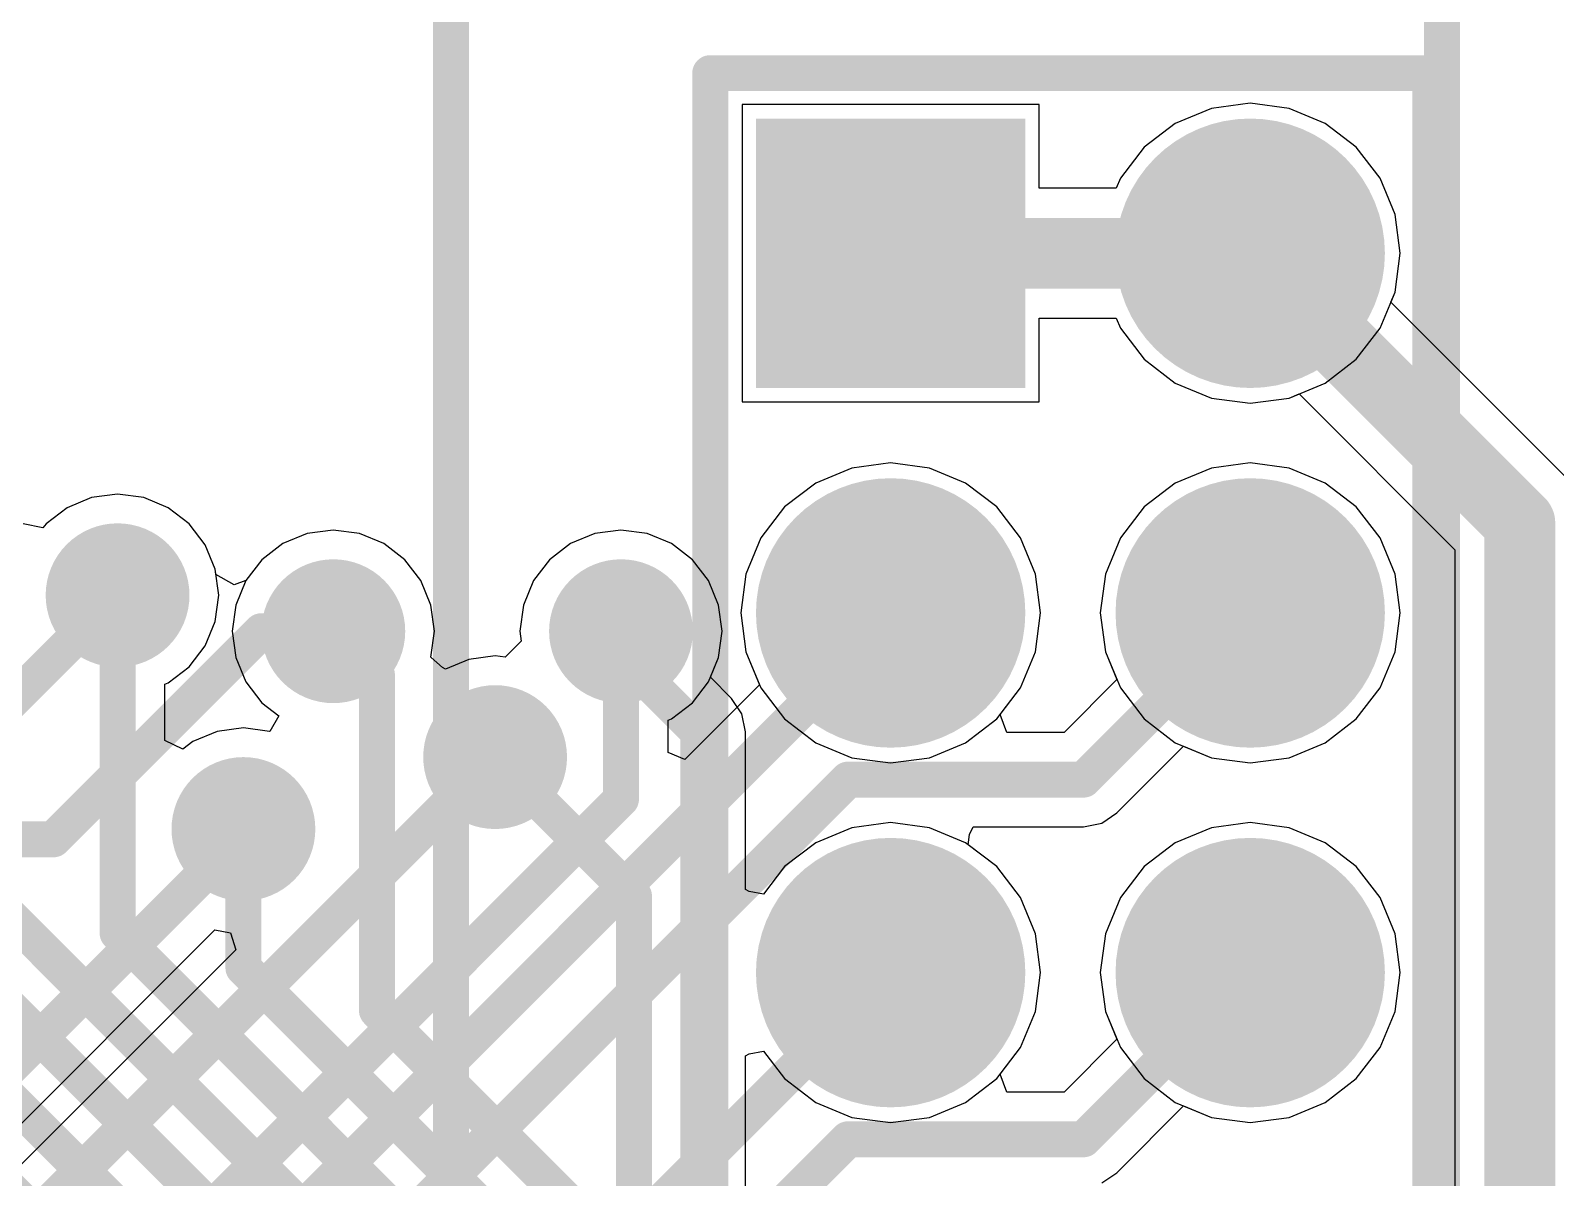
# Model space of a CAD drawing. Header units: millimetres. Extents: x -0.4 to 7.76, y -3.34 to 0.42.
# Drawn here: x 5.2685 to 5.6926, y -0.5996 to -0.2807 of the extents above; entities that cross this region are included whole.
import ezdxf

# ---------------------------------------------------------------- set-up
doc = ezdxf.new("R2010")
doc.units = ezdxf.units.MM
doc.header["$MEASUREMENT"] = 0
for name, color, linetype in [('BottomLayer', 5, 'Continuous'), ('BottomSolder', 6, 'Continuous'), ('MultiLayer', 9, 'Continuous'), ('PadHoleLayer', 156, 'Continuous'), ('TopLayer', 1, 'Continuous'), ('TopOverlay', 2, 'Continuous'), ('TopSolder', 216, 'Continuous'), ('ViaHoleLayer', 16, 'Continuous')]:
    doc.layers.add(name, color=color, linetype=linetype)

# ---------------------------------------------------------------- blocks, each defined once
blk = doc.blocks.new('LCD_MODULE_3_2_480_320_11')
at = {"layer": 'BottomLayer', "const_width": 0.03346}
for points in [[(3.47327, -0.21, 1), (3.50673, -0.21, 1)], [(3.37327, -0.31, 1), (3.40673, -0.31, 1)], [(3.47327, -0.31, 1), (3.50673, -0.31, 1)], [(3.37327, -0.41, 1), (3.40673, -0.41, 1)], [(3.47327, -0.41, 1), (3.50673, -0.41, 1)]]:
    blk.add_lwpolyline(points, format="xyb", close=True, dxfattribs=at)
at = {"layer": 'BottomLayer'}
blk.add_solid([(3.35654, -0.24346), (3.42346, -0.24346), (3.35654, -0.17654), (3.42346, -0.17654)], dxfattribs=at)
at = {"layer": 'BottomSolder', "const_width": 0.03746}
for points in [[(3.47127, -0.21, 1), (3.50873, -0.21, 1)], [(3.37127, -0.31, 1), (3.40873, -0.31, 1)], [(3.47127, -0.31, 1), (3.50873, -0.31, 1)], [(3.37127, -0.41, 1), (3.40873, -0.41, 1)], [(3.47127, -0.41, 1), (3.50873, -0.41, 1)]]:
    blk.add_lwpolyline(points, format="xyb", close=True, dxfattribs=at)
at = {"layer": 'BottomSolder'}
blk.add_solid([(3.35254, -0.24746), (3.42746, -0.24746), (3.35254, -0.17254), (3.42746, -0.17254)], dxfattribs=at)
at = {"layer": 'MultiLayer', "const_width": 0.03346}
for points in [[(3.47327, -0.21, 1), (3.50673, -0.21, 1)], [(3.37327, -0.31, 1), (3.40673, -0.31, 1)], [(3.47327, -0.31, 1), (3.50673, -0.31, 1)], [(3.37327, -0.41, 1), (3.40673, -0.41, 1)], [(3.47327, -0.41, 1), (3.50673, -0.41, 1)]]:
    blk.add_lwpolyline(points, format="xyb", close=True, dxfattribs=at)
at = {"layer": 'MultiLayer'}
blk.add_solid([(3.35654, -0.24346), (3.42346, -0.24346), (3.35654, -0.17654), (3.42346, -0.17654)], dxfattribs=at)
at = {"layer": 'PadHoleLayer', "const_width": 0.02165}
for points in [[(3.37917, -0.21, 1), (3.40083, -0.21, 1)], [(3.47917, -0.21, 1), (3.50083, -0.21, 1)], [(3.37917, -0.31, 1), (3.40083, -0.31, 1)], [(3.47917, -0.31, 1), (3.50083, -0.31, 1)], [(3.37917, -0.41, 1), (3.40083, -0.41, 1)], [(3.47917, -0.41, 1), (3.50083, -0.41, 1)]]:
    blk.add_lwpolyline(points, format="xyb", close=True, dxfattribs=at)
at = {"layer": 'TopLayer', "const_width": 0.03346}
for points in [[(3.47327, -0.21, 1), (3.50673, -0.21, 1)], [(3.37327, -0.31, 1), (3.40673, -0.31, 1)], [(3.47327, -0.31, 1), (3.50673, -0.31, 1)], [(3.37327, -0.41, 1), (3.40673, -0.41, 1)], [(3.47327, -0.41, 1), (3.50673, -0.41, 1)]]:
    blk.add_lwpolyline(points, format="xyb", close=True, dxfattribs=at)
at = {"layer": 'TopLayer'}
blk.add_solid([(3.35654, -0.24346), (3.42346, -0.24346), (3.35654, -0.17654), (3.42346, -0.17654)], dxfattribs=at)
at = {"layer": 'TopOverlay', "const_width": 0.01}
for points in [[(3.54331, -2.12598), (3.54331, 0)], [(3.26772, -2.04724), (3.26772, -0.03937)], [(3.33983, -0.15992), (3.5401, -0.15992)], [(3.33983, -1.96), (3.33983, -0.15992)], [(3.5401, -1.96), (3.5401, -0.15992)]]:
    blk.add_lwpolyline(points, dxfattribs=at)
at = {"layer": 'TopOverlay', "const_width": 0.005}
for points in [[(3.33733, -0.15992, 1), (3.34233, -0.15992, 1)], [(3.33733, -0.15992, 1), (3.34233, -0.15992, 1)], [(3.5376, -0.15992, 1), (3.5426, -0.15992, 1)], [(3.5376, -0.15992, 1), (3.5426, -0.15992, 1)]]:
    blk.add_lwpolyline(points, format="xyb", close=True, dxfattribs=at)
at = {"layer": 'TopSolder', "const_width": 0.03746}
for points in [[(3.47127, -0.21, 1), (3.50873, -0.21, 1)], [(3.37127, -0.31, 1), (3.40873, -0.31, 1)], [(3.47127, -0.31, 1), (3.50873, -0.31, 1)], [(3.37127, -0.41, 1), (3.40873, -0.41, 1)], [(3.47127, -0.41, 1), (3.50873, -0.41, 1)]]:
    blk.add_lwpolyline(points, format="xyb", close=True, dxfattribs=at)
at = {"layer": 'TopSolder'}
blk.add_solid([(3.35254, -0.24746), (3.42746, -0.24746), (3.35254, -0.17254), (3.42746, -0.17254)], dxfattribs=at)

msp = doc.modelspace()

# ---------------------------------------------------------------- linework, layer by layer
at = {"layer": 'BottomLayer'}
for p, q in [((5.60773, -0.3009), (5.59694, -0.30232)), ((5.61852, -0.30232), (5.60773, -0.3009)), ((5.54907, -0.30126), (5.46639, -0.30126)), ((5.46639, -0.30126), (5.46639, -0.38394)), ((5.54907, -0.32453), (5.54907, -0.30126)), ((5.59694, -0.30232), (5.58688, -0.30649)), ((5.62858, -0.30649), (5.61852, -0.30232)), ((5.58688, -0.30649), (5.57825, -0.31312)), ((5.63722, -0.31312), (5.62858, -0.30649)), ((5.57825, -0.31312), (5.57162, -0.32175)), ((5.64384, -0.32175), (5.63722, -0.31312)), ((5.57162, -0.32175), (5.57047, -0.32453)), ((5.64801, -0.33181), (5.64384, -0.32175)), ((5.57047, -0.32453), (5.54907, -0.32453)), ((5.64943, -0.3426), (5.64801, -0.33181)), ((5.64801, -0.35339), (5.64943, -0.3426)), ((5.64384, -0.36345), (5.64801, -0.35339)), ((5.54907, -0.38394), (5.54907, -0.36066)), ((5.54907, -0.36066), (5.57047, -0.36066)), ((5.57047, -0.36066), (5.57162, -0.36345)), ((5.57162, -0.36345), (5.57825, -0.37208)), ((5.63722, -0.37208), (5.64384, -0.36345)), ((5.57825, -0.37208), (5.58688, -0.37871)), ((5.62858, -0.37871), (5.63722, -0.37208)), ((5.58688, -0.37871), (5.59694, -0.38287)), ((5.61852, -0.38287), (5.62858, -0.37871)), ((5.46639, -0.38394), (5.54907, -0.38394)), ((5.59694, -0.38287), (5.60773, -0.38429)), ((5.60773, -0.38429), (5.61852, -0.38287)), ((5.49694, -0.40232), (5.48688, -0.40649)), ((5.50773, -0.4009), (5.49694, -0.40232)), ((5.51852, -0.40232), (5.50773, -0.4009)), ((5.52858, -0.40649), (5.51852, -0.40232)), ((5.59694, -0.40232), (5.58688, -0.40649)), ((5.60773, -0.4009), (5.59694, -0.40232)), ((5.61852, -0.40232), (5.60773, -0.4009)), ((5.62858, -0.40649), (5.61852, -0.40232)), ((5.48688, -0.40649), (5.47825, -0.41312)), ((5.53722, -0.41312), (5.52858, -0.40649)), ((5.58688, -0.40649), (5.57825, -0.41312)), ((5.63722, -0.41312), (5.62858, -0.40649)), ((5.28546, -0.41052), (5.27868, -0.41333)), ((5.29273, -0.40956), (5.28546, -0.41052)), ((5.30001, -0.41052), (5.29273, -0.40956)), ((5.30679, -0.41333), (5.30001, -0.41052)), ((5.27868, -0.41333), (5.27285, -0.4178)), ((5.31261, -0.4178), (5.30679, -0.41333)), ((5.47825, -0.41312), (5.47162, -0.42175)), ((5.54384, -0.42175), (5.53722, -0.41312)), ((5.57825, -0.41312), (5.57162, -0.42175)), ((5.64384, -0.42175), (5.63722, -0.41312)), ((5.27196, -0.41897), (5.2665, -0.41786)), ((5.27285, -0.4178), (5.27196, -0.41897)), ((5.31708, -0.42362), (5.31261, -0.4178)), ((5.35273, -0.41956), (5.34546, -0.42052)), ((5.36001, -0.42052), (5.35273, -0.41956)), ((5.43273, -0.41956), (5.42546, -0.42052)), ((5.44001, -0.42052), (5.43273, -0.41956)), ((5.31989, -0.4304), (5.31708, -0.42362)), ((5.33868, -0.42333), (5.33285, -0.4278)), ((5.34546, -0.42052), (5.33868, -0.42333)), ((5.36679, -0.42333), (5.36001, -0.42052)), ((5.37261, -0.4278), (5.36679, -0.42333)), ((5.41868, -0.42333), (5.41285, -0.4278)), ((5.42546, -0.42052), (5.41868, -0.42333)), ((5.44679, -0.42333), (5.44001, -0.42052)), ((5.45261, -0.4278), (5.44679, -0.42333)), ((5.47162, -0.42175), (5.46746, -0.43181)), ((5.54801, -0.43181), (5.54384, -0.42175)), ((5.57162, -0.42175), (5.56746, -0.43181)), ((5.64801, -0.43181), (5.64384, -0.42175)), ((5.33285, -0.4278), (5.32838, -0.43362)), ((5.37708, -0.43362), (5.37261, -0.4278)), ((5.41285, -0.4278), (5.40838, -0.43362)), ((5.45708, -0.43362), (5.45261, -0.4278)), ((5.32085, -0.43768), (5.31989, -0.4304)), ((5.46746, -0.43181), (5.46604, -0.4426)), ((5.54943, -0.4426), (5.54801, -0.43181)), ((5.56746, -0.43181), (5.56604, -0.4426)), ((5.64943, -0.4426), (5.64801, -0.43181)), ((5.32838, -0.43362), (5.32558, -0.4404)), ((5.37989, -0.4404), (5.37708, -0.43362)), ((5.40838, -0.43362), (5.40558, -0.4404)), ((5.45989, -0.4404), (5.45708, -0.43362)), ((5.31989, -0.44495), (5.32085, -0.43768)), ((5.32558, -0.4404), (5.32462, -0.44768)), ((5.38085, -0.44768), (5.37989, -0.4404)), ((5.40558, -0.4404), (5.40462, -0.44768)), ((5.46085, -0.44768), (5.45989, -0.4404)), ((5.31708, -0.45173), (5.31989, -0.44495)), ((5.46604, -0.4426), (5.46746, -0.45339)), ((5.54801, -0.45339), (5.54943, -0.4426)), ((5.56604, -0.4426), (5.56746, -0.45339)), ((5.64801, -0.45339), (5.64943, -0.4426)), ((5.32462, -0.44768), (5.32558, -0.45495)), ((5.37989, -0.45493), (5.38085, -0.44768)), ((5.40462, -0.44768), (5.40499, -0.45047)), ((5.45989, -0.45495), (5.46085, -0.44768)), ((5.31261, -0.45756), (5.31708, -0.45173)), ((5.40499, -0.45047), (5.40053, -0.45493)), ((5.46746, -0.45339), (5.47162, -0.46345)), ((5.54384, -0.46345), (5.54801, -0.45339)), ((5.56746, -0.45339), (5.57162, -0.46345)), ((5.64384, -0.46345), (5.64801, -0.45339)), ((5.30679, -0.46203), (5.31261, -0.45756)), ((5.32558, -0.45495), (5.32838, -0.46173)), ((5.37996, -0.45502), (5.37989, -0.45493)), ((5.38307, -0.45779), (5.37996, -0.45502)), ((5.38395, -0.45822), (5.38307, -0.45779)), ((5.39046, -0.45552), (5.38395, -0.45822)), ((5.39773, -0.45456), (5.39046, -0.45552)), ((5.40053, -0.45493), (5.39773, -0.45456)), ((5.4576, -0.46048), (5.45989, -0.45495)), ((5.30586, -0.46241), (5.30679, -0.46203)), ((5.32838, -0.46173), (5.33285, -0.46756)), ((5.46351, -0.4664), (5.4576, -0.46048)), ((5.30586, -0.47802), (5.30586, -0.46241)), ((5.46636, -0.47066), (5.46351, -0.4664)), ((5.47162, -0.46345), (5.47825, -0.47208)), ((5.53722, -0.47208), (5.54384, -0.46345)), ((5.57162, -0.46345), (5.57825, -0.47208)), ((5.63722, -0.47208), (5.64384, -0.46345)), ((5.33285, -0.46756), (5.33755, -0.47116)), ((5.46735, -0.47568), (5.46636, -0.47066)), ((5.32773, -0.47456), (5.32046, -0.47552)), ((5.33501, -0.47552), (5.32773, -0.47456)), ((5.33755, -0.47116), (5.33503, -0.47553)), ((5.47825, -0.47208), (5.48688, -0.47871)), ((5.52858, -0.47871), (5.53722, -0.47208)), ((5.57825, -0.47208), (5.58688, -0.47871)), ((5.62858, -0.47871), (5.63722, -0.47208)), ((5.31086, -0.48049), (5.30586, -0.47802)), ((5.31368, -0.47833), (5.31086, -0.48049)), ((5.32046, -0.47552), (5.31368, -0.47833)), ((5.33503, -0.47553), (5.33501, -0.47552)), ((5.46735, -0.51949), (5.46735, -0.47568)), ((5.48688, -0.47871), (5.49694, -0.48287)), ((5.51852, -0.48287), (5.52858, -0.47871)), ((5.58688, -0.47871), (5.59694, -0.48287)), ((5.61852, -0.48287), (5.62858, -0.47871)), ((5.49694, -0.48287), (5.50773, -0.48429)), ((5.50773, -0.48429), (5.51852, -0.48287)), ((5.59694, -0.48287), (5.60773, -0.48429)), ((5.60773, -0.48429), (5.61852, -0.48287)), ((5.49694, -0.50232), (5.48688, -0.50649)), ((5.50773, -0.5009), (5.49694, -0.50232)), ((5.51852, -0.50232), (5.50773, -0.5009)), ((5.52858, -0.50649), (5.51852, -0.50232)), ((5.59694, -0.50232), (5.58688, -0.50649)), ((5.60773, -0.5009), (5.59694, -0.50232)), ((5.61852, -0.50232), (5.60773, -0.5009)), ((5.62858, -0.50649), (5.61852, -0.50232)), ((5.48688, -0.50649), (5.47825, -0.51312)), ((5.53722, -0.51312), (5.52858, -0.50649)), ((5.58688, -0.50649), (5.57825, -0.51312)), ((5.63722, -0.51312), (5.62858, -0.50649)), ((5.47825, -0.51312), (5.47235, -0.5208)), ((5.54384, -0.52175), (5.53722, -0.51312)), ((5.57825, -0.51312), (5.57162, -0.52175)), ((5.64384, -0.52175), (5.63722, -0.51312)), ((5.46838, -0.52003), (5.46735, -0.51949)), ((5.47235, -0.5208), (5.46838, -0.52003)), ((5.54801, -0.53181), (5.54384, -0.52175)), ((5.57162, -0.52175), (5.56746, -0.53181)), ((5.64801, -0.53181), (5.64384, -0.52175)), ((5.54943, -0.5426), (5.54801, -0.53181)), ((5.56746, -0.53181), (5.56604, -0.5426)), ((5.64943, -0.5426), (5.64801, -0.53181)), ((5.54801, -0.55339), (5.54943, -0.5426)), ((5.56604, -0.5426), (5.56746, -0.55339)), ((5.64801, -0.55339), (5.64943, -0.5426)), ((5.54384, -0.56345), (5.54801, -0.55339)), ((5.56746, -0.55339), (5.57162, -0.56345)), ((5.64384, -0.56345), (5.64801, -0.55339)), ((5.53722, -0.57208), (5.54384, -0.56345)), ((5.57162, -0.56345), (5.57825, -0.57208)), ((5.63722, -0.57208), (5.64384, -0.56345)), ((5.46735, -0.56571), (5.46838, -0.56516)), ((5.46735, -0.61949), (5.46735, -0.56571)), ((5.46838, -0.56516), (5.47235, -0.5644)), ((5.47235, -0.5644), (5.47825, -0.57208)), ((5.47825, -0.57208), (5.48688, -0.57871)), ((5.52858, -0.57871), (5.53722, -0.57208)), ((5.57825, -0.57208), (5.58688, -0.57871)), ((5.62858, -0.57871), (5.63722, -0.57208)), ((5.48688, -0.57871), (5.49694, -0.58287)), ((5.51852, -0.58287), (5.52858, -0.57871)), ((5.58688, -0.57871), (5.59694, -0.58287)), ((5.61852, -0.58287), (5.62858, -0.57871)), ((5.49694, -0.58287), (5.50773, -0.58429)), ((5.50773, -0.58429), (5.51852, -0.58287)), ((5.59694, -0.58287), (5.60773, -0.58429)), ((5.60773, -0.58429), (5.61852, -0.58287))]:
    msp.add_line(p, q, dxfattribs=at)
for points, const_width in [([(5.50773, -0.3426), (5.60773, -0.3426)], 0.01969), ([(5.02273, -0.36268), (5.30273, -0.64268)], 0.01), ([(5.29273, -0.53157), (5.29273, -0.43768)], 0.01), ([(5.35273, -0.44768), (5.36486, -0.4598)], 0.01), ([(5.43273, -0.45418), (5.43273, -0.44768)], 0.01), ([(5.43273, -0.45418), (5.45423, -0.47568)], 0.01), ([(5.14273, -0.4574), (5.32273, -0.6374)], 0.01), ([(5.36486, -0.55314), (5.36486, -0.4598)], 0.01), ([(5.45423, -0.75463), (5.45423, -0.47568)], 0.01), ([(5.19273, -0.48212), (5.34061, -0.63)], 0.01), ([(5.39773, -0.48268), (5.43635, -0.5213)], 0.01), ([(5.32773, -0.54129), (5.32773, -0.50268)], 0.01), ([(5.24273, -0.50684), (5.35848, -0.62259)], 0.01), ([(5.43635, -0.77122), (5.43635, -0.5213)], 0.01), ([(5.29273, -0.53157), (5.38273, -0.62157)], 0.01), ([(5.32773, -0.54129), (5.40061, -0.61416)], 0.01), ([(5.36486, -0.55314), (5.41848, -0.60676)], 0.01)]:
    msp.add_lwpolyline(points, dxfattribs=dict(at, const_width=const_width))
for points, const_width in [([(5.50281, -0.3426, 1), (5.51265, -0.3426, 1)], 0.00984), ([(5.60281, -0.3426, 1), (5.61265, -0.3426, 1)], 0.00984), ([(5.28273, -0.43768, 1), (5.30273, -0.43768, 1)], 0.02), ([(5.34273, -0.44768, 1), (5.36273, -0.44768, 1)], 0.02), ([(5.42273, -0.44768, 1), (5.44273, -0.44768, 1)], 0.02), ([(5.29023, -0.43768, 1), (5.29523, -0.43768, 1)], 0.005), ([(5.35023, -0.44768, 1), (5.35523, -0.44768, 1)], 0.005), ([(5.43023, -0.44768, 1), (5.43523, -0.44768, 1)], 0.005), ([(5.43023, -0.45418, 1), (5.43523, -0.45418, 1)], 0.005), ([(5.43023, -0.45418, 1), (5.43523, -0.45418, 1)], 0.005), ([(5.36236, -0.4598, 1), (5.36736, -0.4598, 1)], 0.005), ([(5.36236, -0.4598, 1), (5.36736, -0.4598, 1)], 0.005), ([(5.38773, -0.48268, 1), (5.40773, -0.48268, 1)], 0.02), ([(5.45173, -0.47568, 1), (5.45673, -0.47568, 1)], 0.005), ([(5.45173, -0.47568, 1), (5.45673, -0.47568, 1)], 0.005), ([(5.39523, -0.48268, 1), (5.40023, -0.48268, 1)], 0.005), ([(5.31773, -0.50268, 1), (5.33773, -0.50268, 1)], 0.02), ([(5.32523, -0.50268, 1), (5.33023, -0.50268, 1)], 0.005), ([(5.43385, -0.5213, 1), (5.43885, -0.5213, 1)], 0.005), ([(5.43385, -0.5213, 1), (5.43885, -0.5213, 1)], 0.005), ([(5.29023, -0.53157, 1), (5.29523, -0.53157, 1)], 0.005), ([(5.29023, -0.53157, 1), (5.29523, -0.53157, 1)], 0.005), ([(5.32523, -0.54129, 1), (5.33023, -0.54129, 1)], 0.005), ([(5.32523, -0.54129, 1), (5.33023, -0.54129, 1)], 0.005), ([(5.36236, -0.55314, 1), (5.36736, -0.55314, 1)], 0.005), ([(5.36236, -0.55314, 1), (5.36736, -0.55314, 1)], 0.005)]:
    msp.add_lwpolyline(points, format="xyb", close=True, dxfattribs=dict(at, const_width=const_width))
at = {"layer": 'MultiLayer', "const_width": 0.02}
for points in [[(5.28273, -0.43768, 1), (5.30273, -0.43768, 1)], [(5.34273, -0.44768, 1), (5.36273, -0.44768, 1)], [(5.42273, -0.44768, 1), (5.44273, -0.44768, 1)], [(5.38773, -0.48268, 1), (5.40773, -0.48268, 1)], [(5.31773, -0.50268, 1), (5.33773, -0.50268, 1)]]:
    msp.add_lwpolyline(points, format="xyb", close=True, dxfattribs=at)
at = {"layer": 'TopLayer'}
for p, q in [((5.60773, -0.3009), (5.59694, -0.30232)), ((5.61852, -0.30232), (5.60773, -0.3009)), ((5.54907, -0.30126), (5.46639, -0.30126)), ((5.46639, -0.30126), (5.46639, -0.38394)), ((5.54907, -0.32453), (5.54907, -0.30126)), ((5.59694, -0.30232), (5.58688, -0.30649)), ((5.62858, -0.30649), (5.61852, -0.30232)), ((5.58688, -0.30649), (5.57825, -0.31312)), ((5.63722, -0.31312), (5.62858, -0.30649)), ((5.57825, -0.31312), (5.57162, -0.32175)), ((5.64384, -0.32175), (5.63722, -0.31312)), ((5.57162, -0.32175), (5.57047, -0.32453)), ((5.64801, -0.33181), (5.64384, -0.32175)), ((5.57047, -0.32453), (5.54907, -0.32453)), ((5.64943, -0.3426), (5.64801, -0.33181)), ((5.64801, -0.35339), (5.64943, -0.3426)), ((5.64685, -0.35617), (5.64801, -0.35339)), ((5.69551, -0.40482), (5.64685, -0.35617)), ((5.54907, -0.38394), (5.54907, -0.36066)), ((5.54907, -0.36066), (5.57047, -0.36066)), ((5.57047, -0.36066), (5.57162, -0.36345)), ((5.57162, -0.36345), (5.57825, -0.37208)), ((5.57825, -0.37208), (5.58688, -0.37871)), ((5.58688, -0.37871), (5.59694, -0.38287)), ((5.46639, -0.38394), (5.54907, -0.38394)), ((5.59694, -0.38287), (5.60773, -0.38429)), ((5.60773, -0.38429), (5.61852, -0.38287)), ((5.61852, -0.38287), (5.62131, -0.38172)), ((5.62131, -0.38172), (5.66467, -0.42508)), ((5.49694, -0.40232), (5.48688, -0.40649)), ((5.50773, -0.4009), (5.49694, -0.40232)), ((5.51852, -0.40232), (5.50773, -0.4009)), ((5.52858, -0.40649), (5.51852, -0.40232)), ((5.59694, -0.40232), (5.58688, -0.40649)), ((5.60773, -0.4009), (5.59694, -0.40232)), ((5.61852, -0.40232), (5.60773, -0.4009)), ((5.62858, -0.40649), (5.61852, -0.40232)), ((5.48688, -0.40649), (5.47825, -0.41312)), ((5.53722, -0.41312), (5.52858, -0.40649)), ((5.58688, -0.40649), (5.57825, -0.41312)), ((5.63722, -0.41312), (5.62858, -0.40649)), ((5.28546, -0.41052), (5.27868, -0.41333)), ((5.29273, -0.40956), (5.28546, -0.41052)), ((5.30001, -0.41052), (5.29273, -0.40956)), ((5.30679, -0.41333), (5.30001, -0.41052)), ((5.27868, -0.41333), (5.27285, -0.4178)), ((5.31261, -0.4178), (5.30679, -0.41333)), ((5.47825, -0.41312), (5.47162, -0.42175)), ((5.54384, -0.42175), (5.53722, -0.41312)), ((5.57825, -0.41312), (5.57162, -0.42175)), ((5.64384, -0.42175), (5.63722, -0.41312)), ((5.27196, -0.41897), (5.2665, -0.41786)), ((5.27285, -0.4178), (5.27196, -0.41897)), ((5.31708, -0.42362), (5.31261, -0.4178)), ((5.35273, -0.41956), (5.34546, -0.42052)), ((5.36001, -0.42052), (5.35273, -0.41956)), ((5.43273, -0.41956), (5.42546, -0.42052)), ((5.44001, -0.42052), (5.43273, -0.41956)), ((5.31989, -0.4304), (5.31708, -0.42362)), ((5.33868, -0.42333), (5.33285, -0.4278)), ((5.34546, -0.42052), (5.33868, -0.42333)), ((5.36679, -0.42333), (5.36001, -0.42052)), ((5.37261, -0.4278), (5.36679, -0.42333)), ((5.41868, -0.42333), (5.41285, -0.4278)), ((5.42546, -0.42052), (5.41868, -0.42333)), ((5.44679, -0.42333), (5.44001, -0.42052)), ((5.45261, -0.4278), (5.44679, -0.42333)), ((5.47162, -0.42175), (5.46746, -0.43181)), ((5.54801, -0.43181), (5.54384, -0.42175)), ((5.57162, -0.42175), (5.56746, -0.43181)), ((5.64801, -0.43181), (5.64384, -0.42175)), ((5.33285, -0.4278), (5.32838, -0.43362)), ((5.37708, -0.43362), (5.37261, -0.4278)), ((5.41285, -0.4278), (5.40838, -0.43362)), ((5.45708, -0.43362), (5.45261, -0.4278)), ((5.66467, -0.42508), (5.66467, -2.18819)), ((5.32009, -0.43195), (5.31989, -0.4304)), ((5.32516, -0.43481), (5.32009, -0.43195)), ((5.46746, -0.43181), (5.46604, -0.4426)), ((5.54943, -0.4426), (5.54801, -0.43181)), ((5.56746, -0.43181), (5.56604, -0.4426)), ((5.64943, -0.4426), (5.64801, -0.43181)), ((5.32838, -0.43362), (5.32516, -0.43481)), ((5.37989, -0.4404), (5.37708, -0.43362)), ((5.40838, -0.43362), (5.40558, -0.4404)), ((5.45989, -0.4404), (5.45708, -0.43362)), ((5.38085, -0.44768), (5.37989, -0.4404)), ((5.40558, -0.4404), (5.40462, -0.44768)), ((5.46085, -0.44768), (5.45989, -0.4404)), ((5.46604, -0.4426), (5.46746, -0.45339)), ((5.54801, -0.45339), (5.54943, -0.4426)), ((5.56604, -0.4426), (5.56746, -0.45339)), ((5.64801, -0.45339), (5.64943, -0.4426)), ((5.37989, -0.45493), (5.38085, -0.44768)), ((5.40462, -0.44768), (5.40499, -0.45047)), ((5.45989, -0.45495), (5.46085, -0.44768)), ((5.40499, -0.45047), (5.40053, -0.45493)), ((5.46746, -0.45339), (5.47126, -0.46257)), ((5.54384, -0.46345), (5.54801, -0.45339)), ((5.56746, -0.45339), (5.57066, -0.46111)), ((5.64384, -0.46345), (5.64801, -0.45339)), ((5.37996, -0.45502), (5.37989, -0.45493)), ((5.38307, -0.45779), (5.37996, -0.45502)), ((5.38395, -0.45822), (5.38307, -0.45779)), ((5.39046, -0.45552), (5.38395, -0.45822)), ((5.39773, -0.45456), (5.39046, -0.45552)), ((5.40053, -0.45493), (5.39773, -0.45456)), ((5.45708, -0.46173), (5.45989, -0.45495)), ((5.45261, -0.46756), (5.45708, -0.46173)), ((5.57066, -0.46111), (5.55596, -0.47581)), ((5.47126, -0.46257), (5.45048, -0.48336)), ((5.53819, -0.47081), (5.54384, -0.46345)), ((5.63722, -0.47208), (5.64384, -0.46345)), ((5.44679, -0.47203), (5.45261, -0.46756)), ((5.44586, -0.47241), (5.44679, -0.47203)), ((5.44586, -0.48144), (5.44586, -0.47241)), ((5.54, -0.47581), (5.53819, -0.47081)), ((5.62858, -0.47871), (5.63722, -0.47208)), ((5.55596, -0.47581), (5.54, -0.47581)), ((5.61852, -0.48287), (5.62858, -0.47871)), ((5.45048, -0.48336), (5.44586, -0.48144)), ((5.57068, -0.49822), (5.58922, -0.47967)), ((5.58922, -0.47967), (5.59694, -0.48287)), ((5.59694, -0.48287), (5.60773, -0.48429)), ((5.60773, -0.48429), (5.61852, -0.48287)), ((5.56642, -0.50106), (5.57068, -0.49822)), ((5.52933, -0.50706), (5.52966, -0.50423)), ((5.52966, -0.50423), (5.53069, -0.50206)), ((5.53069, -0.50206), (5.56139, -0.50206)), ((5.56139, -0.50206), (5.56642, -0.50106)), ((5.59694, -0.50232), (5.58688, -0.50649)), ((5.60773, -0.5009), (5.59694, -0.50232)), ((5.61852, -0.50232), (5.60773, -0.5009)), ((5.62858, -0.50649), (5.61852, -0.50232)), ((5.53722, -0.51312), (5.52933, -0.50706)), ((5.58688, -0.50649), (5.57825, -0.51312)), ((5.63722, -0.51312), (5.62858, -0.50649)), ((5.54384, -0.52175), (5.53722, -0.51312)), ((5.57825, -0.51312), (5.57162, -0.52175)), ((5.64384, -0.52175), (5.63722, -0.51312)), ((5.54801, -0.53181), (5.54384, -0.52175)), ((5.57162, -0.52175), (5.56746, -0.53181)), ((5.64801, -0.53181), (5.64384, -0.52175)), ((5.04086, -0.80961), (5.31977, -0.5307)), ((5.31977, -0.5307), (5.32409, -0.53151)), ((5.32409, -0.53151), (5.32563, -0.53622)), ((5.54943, -0.5426), (5.54801, -0.53181)), ((5.56746, -0.53181), (5.56604, -0.5426)), ((5.64943, -0.5426), (5.64801, -0.53181)), ((5.32563, -0.53622), (5.11345, -0.7484)), ((5.54801, -0.55339), (5.54943, -0.5426)), ((5.56604, -0.5426), (5.56746, -0.55339)), ((5.64801, -0.55339), (5.64943, -0.5426)), ((5.54384, -0.56345), (5.54801, -0.55339)), ((5.56746, -0.55339), (5.57066, -0.56111)), ((5.64384, -0.56345), (5.64801, -0.55339)), ((5.53819, -0.57081), (5.54384, -0.56345)), ((5.57066, -0.56111), (5.55596, -0.57581)), ((5.63722, -0.57208), (5.64384, -0.56345)), ((5.54, -0.57581), (5.53819, -0.57081)), ((5.62858, -0.57871), (5.63722, -0.57208)), ((5.55596, -0.57581), (5.54, -0.57581)), ((5.57068, -0.59822), (5.58922, -0.57967)), ((5.58922, -0.57967), (5.59694, -0.58287)), ((5.61852, -0.58287), (5.62858, -0.57871)), ((5.59694, -0.58287), (5.60773, -0.58429)), ((5.60773, -0.58429), (5.61852, -0.58287)), ((5.56642, -0.60106), (5.57068, -0.59822))]:
    msp.add_line(p, q, dxfattribs=at)
for points, const_width in [([(5.50773, -0.3426), (5.60773, -0.3426)], 0.01969), ([(5.60773, -0.3426), (5.68273, -0.4176)], 0.01969), ([(5.68273, -2.18819), (5.68273, -0.4176)], 0.01969), ([(5.28422, -0.44619), (5.28422, -0.43768)], 0.01), ([(5.28422, -0.43768), (5.29273, -0.43768)], 0.01), ([(5.16259, -0.7898), (5.50773, -0.44466)], 0.01), ([(5.50773, -0.44466), (5.50773, -0.4426)], 0.01), ([(5.56139, -0.48894), (5.60773, -0.4426)], 0.01), ([(5.24411, -0.4863), (5.28422, -0.44619)], 0.01), ([(5.27486, -0.50555), (5.33273, -0.44768)], 0.01), ([(5.33273, -0.44768), (5.35273, -0.44768)], 0.01), ([(5.43273, -0.49439), (5.43273, -0.44768)], 0.01), ([(5.12273, -0.75768), (5.39751, -0.4829)], 0.01), ([(5.39751, -0.4829), (5.39773, -0.4829)], 0.01), ([(5.39773, -0.4829), (5.39773, -0.48268)], 0.01), ([(5.18147, -0.80333), (5.49586, -0.48894)], 0.01), ([(5.49586, -0.48894), (5.56139, -0.48894)], 0.01), ([(5.14472, -0.7824), (5.43273, -0.49439)], 0.01), ([(5.02773, -0.80417), (5.32773, -0.50417)], 0.01), ([(5.32773, -0.50417), (5.32773, -0.50268)], 0.01), ([(5.22635, -0.50555), (5.27486, -0.50555)], 0.01), ([(5.19935, -0.85099), (5.50773, -0.5426)], 0.01), ([(5.56139, -0.58894), (5.60773, -0.5426)], 0.01), ([(5.21722, -0.86758), (5.49586, -0.58894)], 0.01), ([(5.49586, -0.58894), (5.56139, -0.58894)], 0.01)]:
    msp.add_lwpolyline(points, dxfattribs=dict(at, const_width=const_width))
for points, const_width in [([(5.50281, -0.3426, 1), (5.51265, -0.3426, 1)], 0.00984), ([(5.60281, -0.3426, 1), (5.61265, -0.3426, 1)], 0.00984), ([(5.60281, -0.3426, 1), (5.61265, -0.3426, 1)], 0.00984), ([(5.67781, -0.4176, 1), (5.68765, -0.4176, 1)], 0.00984), ([(5.67781, -0.4176, 1), (5.68765, -0.4176, 1)], 0.00984), ([(5.28273, -0.43768, 1), (5.30273, -0.43768, 1)], 0.02), ([(5.34273, -0.44768, 1), (5.36273, -0.44768, 1)], 0.02), ([(5.42273, -0.44768, 1), (5.44273, -0.44768, 1)], 0.02), ([(5.28172, -0.43768, 1), (5.28672, -0.43768, 1)], 0.005), ([(5.28172, -0.43768, 1), (5.28672, -0.43768, 1)], 0.005), ([(5.29023, -0.43768, 1), (5.29523, -0.43768, 1)], 0.005), ([(5.50523, -0.4426, 1), (5.51023, -0.4426, 1)], 0.005), ([(5.50523, -0.44466, 1), (5.51023, -0.44466, 1)], 0.005), ([(5.50523, -0.44466, 1), (5.51023, -0.44466, 1)], 0.005), ([(5.60523, -0.4426, 1), (5.61023, -0.4426, 1)], 0.005), ([(5.28172, -0.44619, 1), (5.28672, -0.44619, 1)], 0.005), ([(5.28172, -0.44619, 1), (5.28672, -0.44619, 1)], 0.005), ([(5.33023, -0.44768, 1), (5.33523, -0.44768, 1)], 0.005), ([(5.33023, -0.44768, 1), (5.33523, -0.44768, 1)], 0.005), ([(5.35023, -0.44768, 1), (5.35523, -0.44768, 1)], 0.005), ([(5.43023, -0.44768, 1), (5.43523, -0.44768, 1)], 0.005), ([(5.38773, -0.48268, 1), (5.40773, -0.48268, 1)], 0.02), ([(5.39501, -0.4829, 1), (5.40001, -0.4829, 1)], 0.005), ([(5.39501, -0.4829, 1), (5.40001, -0.4829, 1)], 0.005), ([(5.39523, -0.48268, 1), (5.40023, -0.48268, 1)], 0.005), ([(5.39523, -0.4829, 1), (5.40023, -0.4829, 1)], 0.005), ([(5.39523, -0.4829, 1), (5.40023, -0.4829, 1)], 0.005), ([(5.31773, -0.50268, 1), (5.33773, -0.50268, 1)], 0.02), ([(5.49336, -0.48894, 1), (5.49836, -0.48894, 1)], 0.005), ([(5.49336, -0.48894, 1), (5.49836, -0.48894, 1)], 0.005), ([(5.55889, -0.48894, 1), (5.56389, -0.48894, 1)], 0.005), ([(5.55889, -0.48894, 1), (5.56389, -0.48894, 1)], 0.005), ([(5.43023, -0.49439, 1), (5.43523, -0.49439, 1)], 0.005), ([(5.43023, -0.49439, 1), (5.43523, -0.49439, 1)], 0.005), ([(5.32523, -0.50268, 1), (5.33023, -0.50268, 1)], 0.005), ([(5.32523, -0.50417, 1), (5.33023, -0.50417, 1)], 0.005), ([(5.32523, -0.50417, 1), (5.33023, -0.50417, 1)], 0.005), ([(5.27236, -0.50555, 1), (5.27736, -0.50555, 1)], 0.005), ([(5.27236, -0.50555, 1), (5.27736, -0.50555, 1)], 0.005), ([(5.50523, -0.5426, 1), (5.51023, -0.5426, 1)], 0.005), ([(5.60523, -0.5426, 1), (5.61023, -0.5426, 1)], 0.005), ([(5.49336, -0.58894, 1), (5.49836, -0.58894, 1)], 0.005), ([(5.49336, -0.58894, 1), (5.49836, -0.58894, 1)], 0.005), ([(5.55889, -0.58894, 1), (5.56389, -0.58894, 1)], 0.005), ([(5.55889, -0.58894, 1), (5.56389, -0.58894, 1)], 0.005)]:
    msp.add_lwpolyline(points, format="xyb", close=True, dxfattribs=dict(at, const_width=const_width))
at = {"layer": 'ViaHoleLayer', "const_width": 0.00957}
for points in [[(5.28795, -0.43768, 1), (5.29752, -0.43768, 1)], [(5.34795, -0.44768, 1), (5.35752, -0.44768, 1)], [(5.42795, -0.44768, 1), (5.43752, -0.44768, 1)], [(5.39295, -0.48268, 1), (5.40252, -0.48268, 1)], [(5.32295, -0.50268, 1), (5.33252, -0.50268, 1)]]:
    msp.add_lwpolyline(points, format="xyb", close=True, dxfattribs=at)

# ---------------------------------------------------------------- block references
msp.add_blockref('LCD_MODULE_3_2_480_320_11', (2.11773, -0.1326))

doc.saveas('drawing.dxf')
